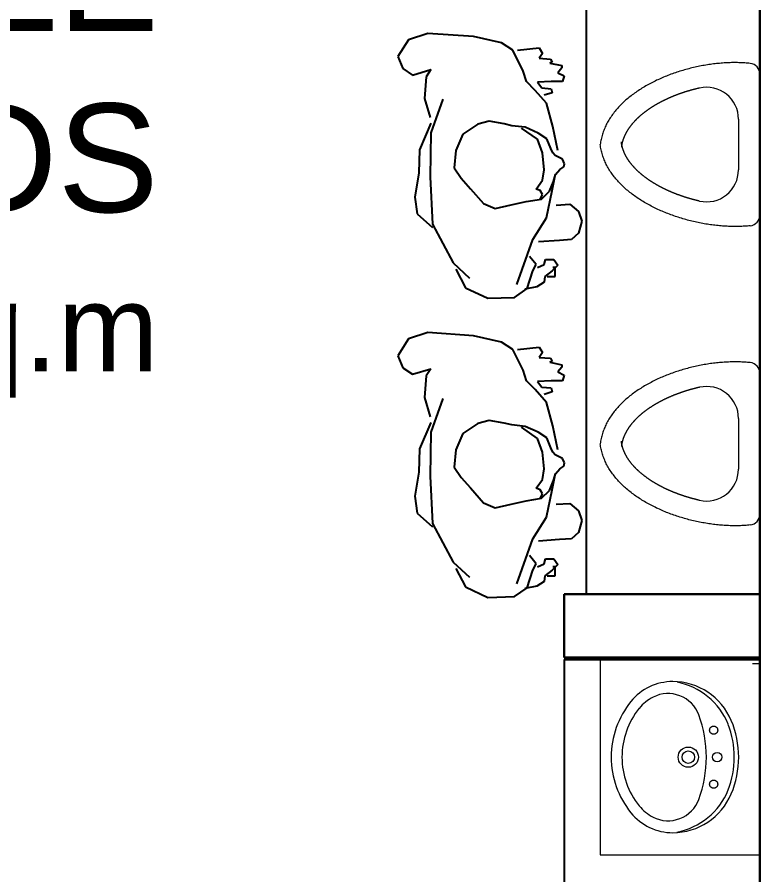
# Model space of a CAD drawing. Header units: metres. Extents: x 319894 to 3389272, y 120 to 6136017.
# Drawn here: x 321368.316 to 321370.026, y 3068031.635 to 3068033.611 of the extents above; entities that cross this region are included whole.
import ezdxf

# ---------------------------------------------------------------- set-up
doc = ezdxf.new("R2010")
doc.units = ezdxf.units.M
doc.header["$MEASUREMENT"] = 0
doc.linetypes.add('RAYITAS', pattern=[0.375, 0.25, -0.125])
for name, color, linetype, lineweight in [('a_MUEBLE ART', 4, 'Continuous', 5), ('hatch', 252, 'Continuous', 15), ('wall', 4, 'Continuous', 30)]:
    doc.layers.add(name, color=color, linetype=linetype, lineweight=lineweight)
doc.layers.add('steps', color=23, linetype='Continuous')
doc.layers.add('TEXT', color=255, linetype='Continuous')
doc.styles.get("Standard").update_dxf_attribs({"font": 'arial.ttf'})

# ---------------------------------------------------------------- blocks, each defined once
blk = doc.blocks.new('URINAL')
at = {"ltscale": 0.5}
for p, q in [((389367.6, 399296.7), (389370.5, 399297.7)), ((389370.5, 399297.7), (389373.4, 399298.6)), ((389373.4, 399298.6), (389376.4, 399299.5)), ((389376.4, 399299.5), (389379.4, 399300.3)), ((389379.4, 399300.3), (389382.3, 399301.1)), ((389382.3, 399301.1), (389385.3, 399301.8)), ((389385.3, 399301.8), (389388.4, 399302.4)), ((389388.4, 399302.4), (389391.4, 399302.9)), ((389391.4, 399302.9), (389394.5, 399303.4)), ((389394.5, 399303.4), (389397.6, 399303.9)), ((389400.7, 399303.4), (389397.6, 399303.9)), ((389403.7, 399302.9), (389400.7, 399303.4)), ((389406.8, 399302.4), (389403.7, 399302.9)), ((389409.8, 399301.8), (389406.8, 399302.4)), ((389412.8, 399301.1), (389409.8, 399301.8)), ((389415.8, 399300.3), (389412.8, 399301.1)), ((389418.8, 399299.5), (389415.8, 399300.3)), ((389421.7, 399298.6), (389418.8, 399299.5)), ((389424.6, 399297.7), (389421.7, 399298.6)), ((389427.5, 399296.7), (389424.6, 399297.7)), ((389329.5, 399276.7), (389332, 399278.4)), ((389332, 399278.4), (389334.6, 399280.2)), ((389334.6, 399280.2), (389337.3, 399281.9)), ((389337.3, 399281.9), (389339.9, 399283.5)), ((389339.9, 399283.5), (389342.6, 399285.1)), ((389342.6, 399285.1), (389345.3, 399286.6)), ((389345.3, 399286.6), (389348, 399288)), ((389348, 399288), (389350.7, 399289.5)), ((389350.7, 399289.5), (389353.5, 399290.8)), ((389353.5, 399290.8), (389356.3, 399292.1)), ((389356.3, 399292.1), (389359.1, 399293.3)), ((389359.1, 399293.3), (389361.9, 399294.5)), ((389361.9, 399294.5), (389364.8, 399295.6)), ((389364.8, 399295.6), (389367.6, 399296.7)), ((389430.4, 399295.6), (389427.5, 399296.7)), ((389433.3, 399294.5), (389430.4, 399295.6)), ((389436.1, 399293.3), (389433.3, 399294.5)), ((389438.9, 399292.1), (389436.1, 399293.3)), ((389441.7, 399290.8), (389438.9, 399292.1)), ((389444.4, 399289.5), (389441.7, 399290.8)), ((389447.2, 399288), (389444.4, 399289.5)), ((389449.9, 399286.6), (389447.2, 399288)), ((389452.6, 399285.1), (389449.9, 399286.6)), ((389455.2, 399283.5), (389452.6, 399285.1)), ((389457.9, 399281.9), (389455.2, 399283.5)), ((389460.5, 399280.2), (389457.9, 399281.9)), ((389463.1, 399278.4), (389460.5, 399280.2)), ((389465.7, 399276.7), (389463.1, 399278.4)), ((389305, 399256.2), (389307.4, 399258.4)), ((389307.4, 399258.4), (389309.7, 399260.6)), ((389309.7, 399260.6), (389312.1, 399262.8)), ((389312.1, 399262.8), (389314.5, 399264.9)), ((389314.5, 399264.9), (389316.9, 399267)), ((389316.9, 399267), (389319.4, 399269)), ((389319.4, 399269), (389321.9, 399271)), ((389321.9, 399271), (389324.4, 399272.9)), ((389324.4, 399272.9), (389326.9, 399274.8)), ((389326.9, 399274.8), (389329.5, 399276.7)), ((389468.2, 399274.8), (389465.7, 399276.7)), ((389470.8, 399272.9), (389468.2, 399274.8)), ((389473.3, 399271), (389470.8, 399272.9)), ((389475.8, 399269), (389473.3, 399271)), ((389478.2, 399267), (389475.8, 399269)), ((389480.7, 399264.9), (389478.2, 399267)), ((389483.1, 399262.8), (389480.7, 399264.9)), ((389485.4, 399260.6), (389483.1, 399262.8)), ((389487.8, 399258.4), (389485.4, 399260.6)), ((389490.1, 399256.2), (389487.8, 399258.4)), ((389285.1, 399234), (389287.2, 399236.6)), ((389287.2, 399236.6), (389289.4, 399239.2)), ((389289.4, 399239.2), (389291.5, 399241.7)), ((389291.5, 399241.7), (389293.7, 399244.2)), ((389293.7, 399244.2), (389295.9, 399246.7)), ((389295.9, 399246.7), (389298.2, 399249.1)), ((389298.2, 399249.1), (389300.4, 399251.5)), ((389300.4, 399251.5), (389302.7, 399253.9)), ((389302.7, 399253.9), (389305, 399256.2)), ((389358.8, 399236.2), (389359.3, 399236.5)), ((389359.3, 399236.5), (389359.7, 399236.8)), ((389359.7, 399236.8), (389360.1, 399237.1)), ((389360.1, 399237.1), (389360.6, 399237.4)), ((389360.6, 399237.4), (389361, 399237.7)), ((389361, 399237.7), (389361.4, 399238)), ((389361.4, 399238), (389361.9, 399238.2)), ((389361.9, 399238.2), (389362.3, 399238.5)), ((389362.3, 399238.5), (389362.8, 399238.8)), ((389362.8, 399238.8), (389363.2, 399239.1)), ((389363.2, 399239.1), (389363.6, 399239.4)), ((389363.6, 399239.4), (389364.1, 399239.6)), ((389364.1, 399239.6), (389364.5, 399239.9)), ((389364.5, 399239.9), (389364.9, 399240.2)), ((389364.9, 399240.2), (389365.4, 399240.4)), ((389365.4, 399240.4), (389365.8, 399240.7)), ((389365.8, 399240.7), (389366.2, 399241)), ((389366.2, 399241), (389366.7, 399241.2)), ((389366.7, 399241.2), (389367.1, 399241.5)), ((389367.1, 399241.5), (389367.6, 399241.7)), ((389367.6, 399241.7), (389368, 399242)), ((389368, 399242), (389368.4, 399242.2)), ((389368.4, 399242.2), (389368.9, 399242.5)), ((389368.9, 399242.5), (389369.3, 399242.7)), ((389369.3, 399242.7), (389369.7, 399243)), ((389369.7, 399243), (389370.2, 399243.2)), ((389370.2, 399243.2), (389370.6, 399243.4)), ((389370.6, 399243.4), (389371.1, 399243.7)), ((389371.1, 399243.7), (389371.5, 399243.9)), ((389371.5, 399243.9), (389371.9, 399244.1)), ((389371.9, 399244.1), (389372.4, 399244.4)), ((389372.4, 399244.4), (389372.8, 399244.6)), ((389372.8, 399244.6), (389373.3, 399244.8)), ((389373.3, 399244.8), (389373.7, 399245)), ((389373.7, 399245), (389374.1, 399245.3)), ((389374.1, 399245.3), (389374.6, 399245.5)), ((389374.6, 399245.5), (389375, 399245.7)), ((389375, 399245.7), (389375.4, 399245.9)), ((389375.4, 399245.9), (389375.9, 399246.1)), ((389375.9, 399246.1), (389376.3, 399246.3)), ((389376.3, 399246.3), (389376.8, 399246.5)), ((389376.8, 399246.5), (389377.2, 399246.7)), ((389377.2, 399246.7), (389377.6, 399246.9)), ((389377.6, 399246.9), (389378.1, 399247.1)), ((389378.1, 399247.1), (389378.5, 399247.3)), ((389378.5, 399247.3), (389379, 399247.5)), ((389379, 399247.5), (389379.4, 399247.7)), ((389379.4, 399247.7), (389379.9, 399247.8)), ((389379.9, 399247.8), (389380.3, 399248)), ((389380.3, 399248), (389380.7, 399248.2)), ((389380.7, 399248.2), (389381.2, 399248.4)), ((389381.2, 399248.4), (389381.6, 399248.6)), ((389381.6, 399248.6), (389382.1, 399248.7)), ((389382.1, 399248.7), (389382.5, 399248.9)), ((389382.5, 399248.9), (389382.9, 399249.1)), ((389382.9, 399249.1), (389383.4, 399249.2)), ((389383.4, 399249.2), (389383.8, 399249.4)), ((389383.8, 399249.4), (389384.3, 399249.6)), ((389384.3, 399249.6), (389384.7, 399249.7)), ((389384.7, 399249.7), (389385.2, 399249.9)), ((389385.2, 399249.9), (389385.6, 399250)), ((389385.6, 399250), (389386.1, 399250.2)), ((389386.1, 399250.2), (389386.5, 399250.3)), ((389386.5, 399250.3), (389386.9, 399250.5)), ((389386.9, 399250.5), (389387.4, 399250.6)), ((389387.4, 399250.6), (389387.8, 399250.8)), ((389387.8, 399250.8), (389388.3, 399250.9)), ((389388.3, 399250.9), (389388.7, 399251)), ((389388.7, 399251), (389389.2, 399251.2)), ((389389.2, 399251.2), (389389.6, 399251.3)), ((389389.6, 399251.3), (389390.1, 399251.4)), ((389390.1, 399251.4), (389390.5, 399251.6)), ((389390.5, 399251.6), (389391, 399251.7)), ((389391, 399251.7), (389391.4, 399251.8)), ((389391.8, 399254.2), (389391.4, 399254.2)), ((389391.4, 399251.8), (389391.9, 399251.9)), ((389392.3, 399254.1), (389391.8, 399254.2)), ((389391.9, 399251.9), (389392.3, 399252.1)), ((389392.8, 399254.1), (389392.3, 399254.1)), ((389392.3, 399252.1), (389392.8, 399252.2)), ((389393.2, 399254), (389392.8, 399254.1)), ((389392.8, 399252.2), (389393.2, 399252.3)), ((389393.7, 399253.9), (389393.2, 399254)), ((389393.2, 399252.3), (389393.7, 399252.4)), ((389394.2, 399253.9), (389393.7, 399253.9)), ((389393.7, 399252.4), (389394.1, 399252.5)), ((389394.1, 399252.5), (389394.6, 399252.6)), ((389394.6, 399253.8), (389394.2, 399253.9)), ((389395.1, 399253.7), (389394.6, 399253.8)), ((389394.6, 399252.6), (389395, 399252.7)), ((389395, 399252.7), (389395.5, 399252.8)), ((389395.5, 399253.6), (389395.1, 399253.7)), ((389396, 399253.5), (389395.5, 399253.6)), ((389395.5, 399252.8), (389395.9, 399252.9)), ((389395.9, 399252.9), (389396.4, 399253)), ((389396.5, 399253.5), (389396, 399253.5)), ((389396.4, 399253), (389396.9, 399253.1)), ((389396.9, 399253.4), (389396.5, 399253.5)), ((389397.4, 399253.3), (389396.9, 399253.4)), ((389396.9, 399253.1), (389397.3, 399253.2)), ((389397.3, 399253.2), (389397.8, 399253.3)), ((389397.8, 399253.2), (389397.4, 399253.3)), ((389397.8, 399253.3), (389398.2, 399253.4)), ((389398.3, 399253.1), (389397.8, 399253.2)), ((389398.2, 399253.4), (389398.7, 399253.5)), ((389398.8, 399253), (389398.3, 399253.1)), ((389398.7, 399253.5), (389399.2, 399253.5)), ((389399.2, 399252.9), (389398.8, 399253)), ((389399.2, 399253.5), (389399.6, 399253.6)), ((389399.7, 399252.8), (389399.2, 399252.9)), ((389399.6, 399253.6), (389400.1, 399253.7)), ((389400.1, 399252.7), (389399.7, 399252.8)), ((389400.1, 399253.7), (389400.5, 399253.8)), ((389400.6, 399252.6), (389400.1, 399252.7)), ((389400.5, 399253.8), (389401, 399253.9)), ((389401, 399252.5), (389400.6, 399252.6)), ((389401, 399253.9), (389401.5, 399253.9)), ((389401.5, 399252.4), (389401, 399252.5)), ((389401.5, 399253.9), (389401.9, 399254)), ((389401.9, 399252.3), (389401.5, 399252.4)), ((389401.9, 399254), (389402.4, 399254.1)), ((389402.4, 399252.2), (389401.9, 399252.3)), ((389402.4, 399254.1), (389402.9, 399254.1)), ((389402.8, 399252.1), (389402.4, 399252.2)), ((389403.3, 399251.9), (389402.8, 399252.1)), ((389402.9, 399254.1), (389403.3, 399254.2)), ((389403.3, 399254.2), (389403.8, 399254.2)), ((389403.7, 399251.8), (389403.3, 399251.9)), ((389404.2, 399251.7), (389403.7, 399251.8)), ((389404.6, 399251.6), (389404.2, 399251.7)), ((389405.1, 399251.4), (389404.6, 399251.6)), ((389405.5, 399251.3), (389405.1, 399251.4)), ((389406, 399251.2), (389405.5, 399251.3)), ((389406.4, 399251), (389406, 399251.2)), ((389406.9, 399250.9), (389406.4, 399251)), ((389407.3, 399250.8), (389406.9, 399250.9)), ((389407.8, 399250.6), (389407.3, 399250.8)), ((389408.2, 399250.5), (389407.8, 399250.6)), ((389408.7, 399250.3), (389408.2, 399250.5)), ((389409.1, 399250.2), (389408.7, 399250.3)), ((389409.6, 399250), (389409.1, 399250.2)), ((389410, 399249.9), (389409.6, 399250)), ((389410.4, 399249.7), (389410, 399249.9)), ((389410.9, 399249.6), (389410.4, 399249.7)), ((389411.3, 399249.4), (389410.9, 399249.6)), ((389411.8, 399249.2), (389411.3, 399249.4)), ((389412.2, 399249.1), (389411.8, 399249.2)), ((389412.7, 399248.9), (389412.2, 399249.1)), ((389413.1, 399248.7), (389412.7, 399248.9)), ((389413.5, 399248.6), (389413.1, 399248.7)), ((389414, 399248.4), (389413.5, 399248.6)), ((389414.4, 399248.2), (389414, 399248.4)), ((389414.9, 399248), (389414.4, 399248.2)), ((389415.3, 399247.8), (389414.9, 399248)), ((389415.7, 399247.7), (389415.3, 399247.8)), ((389416.2, 399247.5), (389415.7, 399247.7)), ((389416.6, 399247.3), (389416.2, 399247.5)), ((389417.1, 399247.1), (389416.6, 399247.3)), ((389417.5, 399246.9), (389417.1, 399247.1)), ((389418, 399246.7), (389417.5, 399246.9)), ((389418.4, 399246.5), (389418, 399246.7)), ((389418.8, 399246.3), (389418.4, 399246.5)), ((389419.3, 399246.1), (389418.8, 399246.3)), ((389419.7, 399245.9), (389419.3, 399246.1)), ((389420.2, 399245.7), (389419.7, 399245.9)), ((389420.6, 399245.5), (389420.2, 399245.7)), ((389421, 399245.3), (389420.6, 399245.5)), ((389421.5, 399245), (389421, 399245.3)), ((389421.9, 399244.8), (389421.5, 399245)), ((389422.4, 399244.6), (389421.9, 399244.8)), ((389422.8, 399244.4), (389422.4, 399244.6)), ((389423.2, 399244.1), (389422.8, 399244.4)), ((389423.7, 399243.9), (389423.2, 399244.1)), ((389424.1, 399243.7), (389423.7, 399243.9)), ((389424.5, 399243.4), (389424.1, 399243.7)), ((389425, 399243.2), (389424.5, 399243.4)), ((389425.4, 399243), (389425, 399243.2)), ((389425.9, 399242.7), (389425.4, 399243)), ((389426.3, 399242.5), (389425.9, 399242.7)), ((389426.7, 399242.2), (389426.3, 399242.5)), ((389427.2, 399242), (389426.7, 399242.2)), ((389427.6, 399241.7), (389427.2, 399242)), ((389428, 399241.5), (389427.6, 399241.7)), ((389428.5, 399241.2), (389428, 399241.5)), ((389428.9, 399241), (389428.5, 399241.2)), ((389429.4, 399240.7), (389428.9, 399241)), ((389429.8, 399240.4), (389429.4, 399240.7)), ((389430.2, 399240.2), (389429.8, 399240.4)), ((389430.7, 399239.9), (389430.2, 399240.2)), ((389431.1, 399239.6), (389430.7, 399239.9)), ((389431.5, 399239.4), (389431.1, 399239.6)), ((389432, 399239.1), (389431.5, 399239.4)), ((389432.4, 399238.8), (389432, 399239.1)), ((389432.8, 399238.5), (389432.4, 399238.8)), ((389433.3, 399238.2), (389432.8, 399238.5)), ((389433.7, 399238), (389433.3, 399238.2)), ((389434.2, 399237.7), (389433.7, 399238)), ((389434.6, 399237.4), (389434.2, 399237.7)), ((389435, 399237.1), (389434.6, 399237.4)), ((389435.5, 399236.8), (389435, 399237.1)), ((389435.9, 399236.5), (389435.5, 399236.8)), ((389436.3, 399236.2), (389435.9, 399236.5)), ((389492.5, 399253.9), (389490.1, 399256.2)), ((389494.7, 399251.5), (389492.5, 399253.9)), ((389497, 399249.1), (389494.7, 399251.5)), ((389499.2, 399246.7), (389497, 399249.1)), ((389501.5, 399244.2), (389499.2, 399246.7)), ((389503.6, 399241.7), (389501.5, 399244.2)), ((389505.8, 399239.2), (389503.6, 399241.7)), ((389507.9, 399236.6), (389505.8, 399239.2)), ((389510.1, 399234), (389507.9, 399236.6)), ((389271, 399214.6), (389273, 399217.5)), ((389273, 399217.5), (389274.9, 399220.3)), ((389274.9, 399220.3), (389276.9, 399223.1)), ((389276.9, 399223.1), (389278.9, 399225.9)), ((389278.9, 399225.9), (389280.9, 399228.6)), ((389280.9, 399228.6), (389283, 399231.3)), ((389283, 399231.3), (389285.1, 399234)), ((389335.8, 399216.1), (389336.2, 399216.6)), ((389336.2, 399216.6), (389336.6, 399217)), ((389336.6, 399217), (389337, 399217.5)), ((389337, 399217.5), (389337.5, 399217.9)), ((389337.5, 399217.9), (389337.9, 399218.3)), ((389337.9, 399218.3), (389338.3, 399218.7)), ((389338.3, 399218.7), (389338.7, 399219.2)), ((389338.7, 399219.2), (389339.1, 399219.6)), ((389339.1, 399219.6), (389339.6, 399220)), ((389339.6, 399220), (389340, 399220.4)), ((389340, 399220.4), (389340.4, 399220.8)), ((389340.4, 399220.8), (389340.8, 399221.2)), ((389340.8, 399221.2), (389341.3, 399221.6)), ((389341.3, 399221.6), (389341.7, 399222)), ((389341.7, 399222), (389342.1, 399222.4)), ((389342.1, 399222.4), (389342.5, 399222.9)), ((389342.5, 399222.9), (389342.9, 399223.2)), ((389342.9, 399223.2), (389343.4, 399223.6)), ((389343.4, 399223.6), (389343.8, 399224)), ((389343.8, 399224), (389344.2, 399224.4)), ((389344.2, 399224.4), (389344.6, 399224.8)), ((389344.6, 399224.8), (389345.1, 399225.2)), ((389345.1, 399225.2), (389345.5, 399225.6)), ((389345.5, 399225.6), (389345.9, 399226)), ((389345.9, 399226), (389346.4, 399226.3)), ((389346.4, 399226.3), (389346.8, 399226.7)), ((389346.8, 399226.7), (389347.2, 399227.1)), ((389347.2, 399227.1), (389347.6, 399227.5)), ((389347.6, 399227.5), (389348.1, 399227.8)), ((389348.1, 399227.8), (389348.5, 399228.2)), ((389348.5, 399228.2), (389348.9, 399228.6)), ((389348.9, 399228.6), (389349.3, 399228.9)), ((389349.3, 399228.9), (389349.8, 399229.3)), ((389349.8, 399229.3), (389350.2, 399229.6)), ((389350.2, 399229.6), (389350.6, 399230)), ((389350.6, 399230), (389351.1, 399230.3)), ((389351.1, 399230.3), (389351.5, 399230.7)), ((389351.5, 399230.7), (389351.9, 399231)), ((389351.9, 399231), (389352.4, 399231.4)), ((389352.4, 399231.4), (389352.8, 399231.7)), ((389352.8, 399231.7), (389353.2, 399232)), ((389353.2, 399232), (389353.6, 399232.4)), ((389353.6, 399232.4), (389354.1, 399232.7)), ((389354.1, 399232.7), (389354.5, 399233)), ((389354.5, 399233), (389354.9, 399233.4)), ((389354.9, 399233.4), (389355.4, 399233.7)), ((389355.4, 399233.7), (389355.8, 399234)), ((389355.8, 399234), (389356.2, 399234.3)), ((389356.2, 399234.3), (389356.7, 399234.6)), ((389356.7, 399234.6), (389357.1, 399235)), ((389357.1, 399235), (389357.5, 399235.3)), ((389357.5, 399235.3), (389358, 399235.6)), ((389358, 399235.6), (389358.4, 399235.9)), ((389358.4, 399235.9), (389358.8, 399236.2)), ((389436.8, 399235.9), (389436.3, 399236.2)), ((389437.2, 399235.6), (389436.8, 399235.9)), ((389437.6, 399235.3), (389437.2, 399235.6)), ((389438.1, 399235), (389437.6, 399235.3)), ((389438.5, 399234.6), (389438.1, 399235)), ((389438.9, 399234.3), (389438.5, 399234.6)), ((389439.4, 399234), (389438.9, 399234.3)), ((389439.8, 399233.7), (389439.4, 399234)), ((389440.2, 399233.4), (389439.8, 399233.7)), ((389440.7, 399233), (389440.2, 399233.4)), ((389441.1, 399232.7), (389440.7, 399233)), ((389441.5, 399232.4), (389441.1, 399232.7)), ((389441.9, 399232), (389441.5, 399232.4)), ((389442.4, 399231.7), (389441.9, 399232)), ((389442.8, 399231.4), (389442.4, 399231.7)), ((389443.2, 399231), (389442.8, 399231.4)), ((389443.7, 399230.7), (389443.2, 399231)), ((389444.1, 399230.3), (389443.7, 399230.7)), ((389444.5, 399230), (389444.1, 399230.3)), ((389445, 399229.6), (389444.5, 399230)), ((389445.4, 399229.3), (389445, 399229.6)), ((389445.8, 399228.9), (389445.4, 399229.3)), ((389446.2, 399228.6), (389445.8, 399228.9)), ((389446.7, 399228.2), (389446.2, 399228.6)), ((389447.1, 399227.8), (389446.7, 399228.2)), ((389447.5, 399227.5), (389447.1, 399227.8)), ((389448, 399227.1), (389447.5, 399227.5)), ((389448.4, 399226.7), (389448, 399227.1)), ((389448.8, 399226.3), (389448.4, 399226.7)), ((389449.2, 399226), (389448.8, 399226.3)), ((389449.7, 399225.6), (389449.2, 399226)), ((389450.1, 399225.2), (389449.7, 399225.6)), ((389450.5, 399224.8), (389450.1, 399225.2)), ((389450.9, 399224.4), (389450.5, 399224.8)), ((389451.4, 399224), (389450.9, 399224.4)), ((389451.8, 399223.6), (389451.4, 399224)), ((389452.2, 399223.2), (389451.8, 399223.6)), ((389452.6, 399222.9), (389452.2, 399223.2)), ((389453.1, 399222.4), (389452.6, 399222.9)), ((389453.5, 399222), (389453.1, 399222.4)), ((389453.9, 399221.6), (389453.5, 399222)), ((389454.3, 399221.2), (389453.9, 399221.6)), ((389454.8, 399220.8), (389454.3, 399221.2)), ((389455.2, 399220.4), (389454.8, 399220.8)), ((389455.6, 399220), (389455.2, 399220.4)), ((389456, 399219.6), (389455.6, 399220)), ((389456.4, 399219.2), (389456, 399219.6)), ((389456.9, 399218.7), (389456.4, 399219.2)), ((389457.3, 399218.3), (389456.9, 399218.7)), ((389457.7, 399217.9), (389457.3, 399218.3)), ((389458.1, 399217.5), (389457.7, 399217.9)), ((389458.5, 399217), (389458.1, 399217.5)), ((389459, 399216.6), (389458.5, 399217)), ((389459.4, 399216.1), (389459, 399216.6)), ((389512.1, 399231.3), (389510.1, 399234)), ((389514.2, 399228.6), (389512.1, 399231.3)), ((389516.2, 399225.9), (389514.2, 399228.6)), ((389518.3, 399223.1), (389516.2, 399225.9)), ((389520.2, 399220.3), (389518.3, 399223.1)), ((389522.2, 399217.5), (389520.2, 399220.3)), ((389524.1, 399214.6), (389522.2, 399217.5)), ((389258.2, 399193.6), (389260, 399196.7)), ((389260, 399196.7), (389261.7, 399199.8)), ((389261.7, 399199.8), (389263.5, 399202.8)), ((389263.5, 399202.8), (389265.4, 399205.8)), ((389265.4, 399205.8), (389267.2, 399208.7)), ((389267.2, 399208.7), (389269.1, 399211.7)), ((389269.1, 399211.7), (389271, 399214.6)), ((389318.8, 399195.7), (389319.2, 399196.2)), ((389319.2, 399196.2), (389319.6, 399196.8)), ((389319.6, 399196.8), (389320, 399197.3)), ((389320, 399197.3), (389320.4, 399197.8)), ((389320.4, 399197.8), (389320.8, 399198.3)), ((389320.8, 399198.3), (389321.2, 399198.9)), ((389321.2, 399198.9), (389321.6, 399199.4)), ((389321.6, 399199.4), (389321.9, 399199.9)), ((389321.9, 399199.9), (389322.3, 399200.4)), ((389322.3, 399200.4), (389322.7, 399200.9)), ((389322.7, 399200.9), (389323.1, 399201.4)), ((389323.1, 399201.4), (389323.5, 399201.9)), ((389323.5, 399201.9), (389323.9, 399202.5)), ((389323.9, 399202.5), (389324.3, 399203)), ((389324.3, 399203), (389324.7, 399203.5)), ((389324.7, 399203.5), (389325.1, 399204)), ((389325.1, 399204), (389325.5, 399204.5)), ((389325.5, 399204.5), (389325.9, 399205)), ((389325.9, 399205), (389326.4, 399205.4)), ((389326.4, 399205.4), (389326.8, 399205.9)), ((389326.8, 399205.9), (389327.2, 399206.4)), ((389327.2, 399206.4), (389327.6, 399206.9)), ((389327.6, 399206.9), (389328, 399207.4)), ((389328, 399207.4), (389328.4, 399207.9)), ((389328.4, 399207.9), (389328.8, 399208.4)), ((389328.8, 399208.4), (389329.2, 399208.8)), ((389329.2, 399208.8), (389329.6, 399209.3)), ((389329.6, 399209.3), (389330, 399209.8)), ((389330, 399209.8), (389330.4, 399210.2)), ((389330.4, 399210.2), (389330.8, 399210.7)), ((389330.8, 399210.7), (389331.2, 399211.2)), ((389331.2, 399211.2), (389331.7, 399211.6)), ((389331.7, 399211.6), (389332.1, 399212.1)), ((389332.1, 399212.1), (389332.5, 399212.6)), ((389332.5, 399212.6), (389332.9, 399213)), ((389332.9, 399213), (389333.3, 399213.5)), ((389333.3, 399213.5), (389333.7, 399213.9)), ((389333.7, 399213.9), (389334.1, 399214.4)), ((389334.1, 399214.4), (389334.5, 399214.8)), ((389334.5, 399214.8), (389335, 399215.3)), ((389335, 399215.3), (389335.4, 399215.7)), ((389335.4, 399215.7), (389335.8, 399216.1)), ((389459.8, 399215.7), (389459.4, 399216.1)), ((389460.2, 399215.3), (389459.8, 399215.7)), ((389460.6, 399214.8), (389460.2, 399215.3)), ((389461, 399214.4), (389460.6, 399214.8)), ((389461.4, 399213.9), (389461, 399214.4)), ((389461.9, 399213.5), (389461.4, 399213.9)), ((389462.3, 399213), (389461.9, 399213.5)), ((389462.7, 399212.6), (389462.3, 399213)), ((389463.1, 399212.1), (389462.7, 399212.6)), ((389463.5, 399211.6), (389463.1, 399212.1)), ((389463.9, 399211.2), (389463.5, 399211.6)), ((389464.3, 399210.7), (389463.9, 399211.2)), ((389464.7, 399210.2), (389464.3, 399210.7)), ((389465.2, 399209.8), (389464.7, 399210.2)), ((389465.6, 399209.3), (389465.2, 399209.8)), ((389466, 399208.8), (389465.6, 399209.3)), ((389466.4, 399208.4), (389466, 399208.8)), ((389466.8, 399207.9), (389466.4, 399208.4)), ((389467.2, 399207.4), (389466.8, 399207.9)), ((389467.6, 399206.9), (389467.2, 399207.4)), ((389468, 399206.4), (389467.6, 399206.9)), ((389468.4, 399205.9), (389468, 399206.4)), ((389468.8, 399205.4), (389468.4, 399205.9)), ((389469.2, 399205), (389468.8, 399205.4)), ((389469.6, 399204.5), (389469.2, 399205)), ((389470, 399204), (389469.6, 399204.5)), ((389470.4, 399203.5), (389470, 399204)), ((389470.8, 399203), (389470.4, 399203.5)), ((389471.2, 399202.5), (389470.8, 399203)), ((389471.6, 399201.9), (389471.2, 399202.5)), ((389472, 399201.4), (389471.6, 399201.9)), ((389472.4, 399200.9), (389472, 399201.4)), ((389472.8, 399200.4), (389472.4, 399200.9)), ((389473.2, 399199.9), (389472.8, 399200.4)), ((389473.6, 399199.4), (389473.2, 399199.9)), ((389474, 399198.9), (389473.6, 399199.4)), ((389474.4, 399198.3), (389474, 399198.9)), ((389474.8, 399197.8), (389474.4, 399198.3)), ((389475.2, 399197.3), (389474.8, 399197.8)), ((389475.6, 399196.8), (389475.2, 399197.3)), ((389476, 399196.2), (389475.6, 399196.8)), ((389476.4, 399195.7), (389476, 399196.2)), ((389526, 399211.7), (389524.1, 399214.6)), ((389527.9, 399208.7), (389526, 399211.7)), ((389529.8, 399205.8), (389527.9, 399208.7)), ((389531.6, 399202.8), (389529.8, 399205.8)), ((389533.4, 399199.8), (389531.6, 399202.8)), ((389535.2, 399196.7), (389533.4, 399199.8)), ((389537, 399193.6), (389535.2, 399196.7)), ((389248.3, 399174.6), (389249.9, 399177.8)), ((389249.9, 399177.8), (389251.5, 399181.1)), ((389251.5, 399181.1), (389253.1, 399184.2)), ((389253.1, 399184.2), (389254.8, 399187.4)), ((389254.8, 399187.4), (389256.5, 399190.5)), ((389256.5, 399190.5), (389258.2, 399193.6)), ((389305.7, 399175.8), (389306, 399176.4)), ((389306, 399176.4), (389306.4, 399177)), ((389306.4, 399177), (389306.7, 399177.6)), ((389306.7, 399177.6), (389307.1, 399178.2)), ((389307.1, 399178.2), (389307.5, 399178.8)), ((389307.5, 399178.8), (389307.8, 399179.4)), ((389307.8, 399179.4), (389308.2, 399180)), ((389308.2, 399180), (389308.6, 399180.6)), ((389308.6, 399180.6), (389308.9, 399181.1)), ((389308.9, 399181.1), (389309.3, 399181.7)), ((389309.3, 399181.7), (389309.7, 399182.3)), ((389309.7, 399182.3), (389310, 399182.9)), ((389310, 399182.9), (389310.4, 399183.5)), ((389310.4, 399183.5), (389310.8, 399184.1)), ((389310.8, 399184.1), (389311.2, 399184.6)), ((389311.2, 399184.6), (389311.5, 399185.2)), ((389311.5, 399185.2), (389311.9, 399185.8)), ((389311.9, 399185.8), (389312.3, 399186.3)), ((389312.3, 399186.3), (389312.7, 399186.9)), ((389312.7, 399186.9), (389313, 399187.5)), ((389313, 399187.5), (389313.4, 399188)), ((389313.4, 399188), (389313.8, 399188.6)), ((389313.8, 399188.6), (389314.2, 399189.2)), ((389314.2, 399189.2), (389314.6, 399189.7)), ((389314.6, 399189.7), (389314.9, 399190.3)), ((389314.9, 399190.3), (389315.3, 399190.8)), ((389315.3, 399190.8), (389315.7, 399191.4)), ((389315.7, 399191.4), (389316.1, 399191.9)), ((389316.1, 399191.9), (389316.5, 399192.5)), ((389316.5, 399192.5), (389316.9, 399193)), ((389316.9, 399193), (389317.2, 399193.6)), ((389317.2, 399193.6), (389317.6, 399194.1)), ((389317.6, 399194.1), (389318, 399194.6)), ((389318, 399194.6), (389318.4, 399195.2)), ((389318.4, 399195.2), (389318.8, 399195.7)), ((389476.7, 399195.2), (389476.4, 399195.7)), ((389477.1, 399194.6), (389476.7, 399195.2)), ((389477.5, 399194.1), (389477.1, 399194.6)), ((389477.9, 399193.6), (389477.5, 399194.1)), ((389478.3, 399193), (389477.9, 399193.6)), ((389478.7, 399192.5), (389478.3, 399193)), ((389479.1, 399191.9), (389478.7, 399192.5)), ((389479.5, 399191.4), (389479.1, 399191.9)), ((389479.8, 399190.8), (389479.5, 399191.4)), ((389480.2, 399190.3), (389479.8, 399190.8)), ((389480.6, 399189.7), (389480.2, 399190.3)), ((389481, 399189.2), (389480.6, 399189.7)), ((389481.4, 399188.6), (389481, 399189.2)), ((389481.7, 399188), (389481.4, 399188.6)), ((389482.1, 399187.5), (389481.7, 399188)), ((389482.5, 399186.9), (389482.1, 399187.5)), ((389482.9, 399186.3), (389482.5, 399186.9)), ((389483.2, 399185.8), (389482.9, 399186.3)), ((389483.6, 399185.2), (389483.2, 399185.8)), ((389484, 399184.6), (389483.6, 399185.2)), ((389484.4, 399184.1), (389484, 399184.6)), ((389484.7, 399183.5), (389484.4, 399184.1)), ((389485.1, 399182.9), (389484.7, 399183.5)), ((389485.5, 399182.3), (389485.1, 399182.9)), ((389485.9, 399181.7), (389485.5, 399182.3)), ((389486.2, 399181.1), (389485.9, 399181.7)), ((389486.6, 399180.6), (389486.2, 399181.1)), ((389487, 399180), (389486.6, 399180.6)), ((389487.3, 399179.4), (389487, 399180)), ((389487.7, 399178.8), (389487.3, 399179.4)), ((389488.1, 399178.2), (389487.7, 399178.8)), ((389488.4, 399177.6), (389488.1, 399178.2)), ((389488.8, 399177), (389488.4, 399177.6)), ((389489.1, 399176.4), (389488.8, 399177)), ((389489.5, 399175.8), (389489.1, 399176.4)), ((389538.7, 399190.5), (389537, 399193.6)), ((389540.4, 399187.4), (389538.7, 399190.5)), ((389542, 399184.2), (389540.4, 399187.4)), ((389543.7, 399181.1), (389542, 399184.2)), ((389545.3, 399177.8), (389543.7, 399181.1)), ((389546.9, 399174.6), (389545.3, 399177.8)), ((389239.3, 399154.8), (389240.7, 399158.1)), ((389240.7, 399158.1), (389242.2, 399161.5)), ((389242.2, 399161.5), (389243.7, 399164.8)), ((389243.7, 399164.8), (389245.2, 399168.1)), ((389245.2, 399168.1), (389246.7, 399171.4)), ((389246.7, 399171.4), (389248.3, 399174.6)), ((389294.7, 399155.7), (389295, 399156.3)), ((389295, 399156.3), (389295.3, 399157)), ((389295.3, 399157), (389295.7, 399157.6)), ((389295.7, 399157.6), (389296, 399158.3)), ((389296, 399158.3), (389296.3, 399158.9)), ((389296.3, 399158.9), (389296.7, 399159.6)), ((389296.7, 399159.6), (389297, 399160.2)), ((389297, 399160.2), (389297.3, 399160.9)), ((389297.3, 399160.9), (389297.7, 399161.5)), ((389297.7, 399161.5), (389298, 399162.1)), ((389298, 399162.1), (389298.3, 399162.8)), ((389298.3, 399162.8), (389298.7, 399163.4)), ((389298.7, 399163.4), (389299, 399164.1)), ((389299, 399164.1), (389299.4, 399164.7)), ((389299.4, 399164.7), (389299.7, 399165.3)), ((389299.7, 399165.3), (389300, 399165.9)), ((389300, 399165.9), (389300.4, 399166.6)), ((389300.4, 399166.6), (389300.7, 399167.2)), ((389300.7, 399167.2), (389301.1, 399167.8)), ((389301.1, 399167.8), (389301.4, 399168.5)), ((389301.4, 399168.5), (389301.8, 399169.1)), ((389301.8, 399169.1), (389302.1, 399169.7)), ((389302.1, 399169.7), (389302.5, 399170.3)), ((389302.5, 399170.3), (389302.8, 399170.9)), ((389302.8, 399170.9), (389303.2, 399171.5)), ((389303.2, 399171.5), (389303.5, 399172.2)), ((389303.5, 399172.2), (389303.9, 399172.8)), ((389303.9, 399172.8), (389304.2, 399173.4)), ((389304.2, 399173.4), (389304.6, 399174)), ((389304.6, 399174), (389304.9, 399174.6)), ((389304.9, 399174.6), (389305.3, 399175.2)), ((389305.3, 399175.2), (389305.7, 399175.8)), ((389489.9, 399175.2), (389489.5, 399175.8)), ((389490.2, 399174.6), (389489.9, 399175.2)), ((389490.6, 399174), (389490.2, 399174.6)), ((389490.9, 399173.4), (389490.6, 399174)), ((389491.3, 399172.8), (389490.9, 399173.4)), ((389491.6, 399172.2), (389491.3, 399172.8)), ((389492, 399171.5), (389491.6, 399172.2)), ((389492.3, 399170.9), (389492, 399171.5)), ((389492.7, 399170.3), (389492.3, 399170.9)), ((389493, 399169.7), (389492.7, 399170.3)), ((389493.4, 399169.1), (389493, 399169.7)), ((389493.7, 399168.5), (389493.4, 399169.1)), ((389494.1, 399167.8), (389493.7, 399168.5)), ((389494.4, 399167.2), (389494.1, 399167.8)), ((389494.8, 399166.6), (389494.4, 399167.2)), ((389495.1, 399165.9), (389494.8, 399166.6)), ((389495.5, 399165.3), (389495.1, 399165.9)), ((389495.8, 399164.7), (389495.5, 399165.3)), ((389496.1, 399164.1), (389495.8, 399164.7)), ((389496.5, 399163.4), (389496.1, 399164.1)), ((389496.8, 399162.8), (389496.5, 399163.4)), ((389497.2, 399162.1), (389496.8, 399162.8)), ((389497.5, 399161.5), (389497.2, 399162.1)), ((389497.8, 399160.9), (389497.5, 399161.5)), ((389498.2, 399160.2), (389497.8, 399160.9)), ((389498.5, 399159.6), (389498.2, 399160.2)), ((389498.8, 399158.9), (389498.5, 399159.6)), ((389499.2, 399158.3), (389498.8, 399158.9)), ((389499.5, 399157.6), (389499.2, 399158.3)), ((389499.8, 399157), (389499.5, 399157.6)), ((389500.1, 399156.3), (389499.8, 399157)), ((389500.5, 399155.7), (389500.1, 399156.3)), ((389548.5, 399171.4), (389546.9, 399174.6)), ((389550, 399168.1), (389548.5, 399171.4)), ((389551.5, 399164.8), (389550, 399168.1)), ((389553, 399161.5), (389551.5, 399164.8)), ((389554.4, 399158.1), (389553, 399161.5)), ((389555.9, 399154.8), (389554.4, 399158.1)), ((389231.3, 399134.2), (389232.6, 399137.7)), ((389232.6, 399137.7), (389233.9, 399141.1)), ((389233.9, 399141.1), (389235.2, 399144.6)), ((389235.2, 399144.6), (389236.5, 399148)), ((389236.5, 399148), (389237.9, 399151.4)), ((389237.9, 399151.4), (389239.3, 399154.8)), ((389285.4, 399135.4), (389285.7, 399136.1)), ((389285.7, 399136.1), (389286, 399136.8)), ((389286, 399136.8), (389286.3, 399137.5)), ((389286.3, 399137.5), (389286.6, 399138.2)), ((389286.6, 399138.2), (389286.9, 399138.9)), ((389286.9, 399138.9), (389287.2, 399139.6)), ((389287.2, 399139.6), (389287.5, 399140.3)), ((389287.5, 399140.3), (389287.8, 399141)), ((389287.8, 399141), (389288.1, 399141.6)), ((389288.1, 399141.6), (389288.4, 399142.3)), ((389288.4, 399142.3), (389288.7, 399143)), ((389288.7, 399143), (389289, 399143.7)), ((389289, 399143.7), (389289.3, 399144.4)), ((389289.3, 399144.4), (389289.6, 399145)), ((389289.6, 399145), (389289.9, 399145.7)), ((389289.9, 399145.7), (389290.2, 399146.4)), ((389290.2, 399146.4), (389290.5, 399147.1)), ((389290.5, 399147.1), (389290.9, 399147.7)), ((389290.9, 399147.7), (389291.2, 399148.4)), ((389291.2, 399148.4), (389291.5, 399149.1)), ((389291.5, 399149.1), (389291.8, 399149.7)), ((389291.8, 399149.7), (389292.1, 399150.4)), ((389292.1, 399150.4), (389292.4, 399151.1)), ((389292.4, 399151.1), (389292.7, 399151.7)), ((389292.7, 399151.7), (389293.1, 399152.4)), ((389293.1, 399152.4), (389293.4, 399153)), ((389293.4, 399153), (389293.7, 399153.7)), ((389293.7, 399153.7), (389294, 399154.4)), ((389294, 399154.4), (389294.4, 399155)), ((389294.4, 399155), (389294.7, 399155.7)), ((389500.8, 399155), (389500.5, 399155.7)), ((389501.1, 399154.4), (389500.8, 399155)), ((389501.4, 399153.7), (389501.1, 399154.4)), ((389501.8, 399153), (389501.4, 399153.7)), ((389502.1, 399152.4), (389501.8, 399153)), ((389502.4, 399151.7), (389502.1, 399152.4)), ((389502.7, 399151.1), (389502.4, 399151.7)), ((389503, 399150.4), (389502.7, 399151.1)), ((389503.4, 399149.7), (389503, 399150.4)), ((389503.7, 399149.1), (389503.4, 399149.7)), ((389504, 399148.4), (389503.7, 399149.1)), ((389504.3, 399147.7), (389504, 399148.4)), ((389504.6, 399147.1), (389504.3, 399147.7)), ((389504.9, 399146.4), (389504.6, 399147.1)), ((389505.2, 399145.7), (389504.9, 399146.4)), ((389505.5, 399145), (389505.2, 399145.7)), ((389505.9, 399144.4), (389505.5, 399145)), ((389506.2, 399143.7), (389505.9, 399144.4)), ((389506.5, 399143), (389506.2, 399143.7)), ((389506.8, 399142.3), (389506.5, 399143)), ((389507.1, 399141.6), (389506.8, 399142.3)), ((389507.4, 399141), (389507.1, 399141.6)), ((389507.7, 399140.3), (389507.4, 399141)), ((389508, 399139.6), (389507.7, 399140.3)), ((389508.3, 399138.9), (389508, 399139.6)), ((389508.6, 399138.2), (389508.3, 399138.9)), ((389508.9, 399137.5), (389508.6, 399138.2)), ((389509.2, 399136.8), (389508.9, 399137.5)), ((389509.5, 399136.1), (389509.2, 399136.8)), ((389509.7, 399135.4), (389509.5, 399136.1)), ((389557.3, 399151.4), (389555.9, 399154.8)), ((389558.6, 399148), (389557.3, 399151.4)), ((389560, 399144.6), (389558.6, 399148)), ((389561.3, 399141.1), (389560, 399144.6)), ((389562.6, 399137.7), (389561.3, 399141.1)), ((389563.8, 399134.2), (389562.6, 399137.7)), ((389224.4, 399113.2), (389225.4, 399116.7)), ((389225.4, 399116.7), (389226.6, 399120.3)), ((389226.6, 399120.3), (389227.7, 399123.8)), ((389227.7, 399123.8), (389228.9, 399127.3)), ((389228.9, 399127.3), (389230.1, 399130.8)), ((389230.1, 399130.8), (389231.3, 399134.2)), ((389277.5, 399114.9), (389277.8, 399115.6)), ((389277.8, 399115.6), (389278, 399116.3)), ((389278, 399116.3), (389278.3, 399117.1)), ((389278.3, 399117.1), (389278.5, 399117.8)), ((389278.5, 399117.8), (389278.8, 399118.5)), ((389278.8, 399118.5), (389279.1, 399119.2)), ((389279.1, 399119.2), (389279.3, 399119.9)), ((389279.3, 399119.9), (389279.6, 399120.6)), ((389279.6, 399120.6), (389279.8, 399121.4)), ((389279.8, 399121.4), (389280.1, 399122.1)), ((389280.1, 399122.1), (389280.4, 399122.8)), ((389280.4, 399122.8), (389280.6, 399123.5)), ((389280.6, 399123.5), (389280.9, 399124.2)), ((389280.9, 399124.2), (389281.2, 399124.9)), ((389281.2, 399124.9), (389281.5, 399125.6)), ((389281.5, 399125.6), (389281.7, 399126.3)), ((389281.7, 399126.3), (389282, 399127)), ((389282, 399127), (389282.3, 399127.7)), ((389282.3, 399127.7), (389282.6, 399128.5)), ((389282.6, 399128.5), (389282.8, 399129.2)), ((389282.8, 399129.2), (389283.1, 399129.9)), ((389283.1, 399129.9), (389283.4, 399130.6)), ((389283.4, 399130.6), (389283.7, 399131.3)), ((389283.7, 399131.3), (389284, 399132)), ((389284, 399132), (389284.3, 399132.7)), ((389284.3, 399132.7), (389284.5, 399133.4)), ((389284.5, 399133.4), (389284.8, 399134.1)), ((389284.8, 399134.1), (389285.1, 399134.7)), ((389285.1, 399134.7), (389285.4, 399135.4)), ((389510, 399134.7), (389509.7, 399135.4)), ((389510.3, 399134.1), (389510, 399134.7)), ((389510.6, 399133.4), (389510.3, 399134.1)), ((389510.9, 399132.7), (389510.6, 399133.4)), ((389511.2, 399132), (389510.9, 399132.7)), ((389511.5, 399131.3), (389511.2, 399132)), ((389511.8, 399130.6), (389511.5, 399131.3)), ((389512, 399129.9), (389511.8, 399130.6)), ((389512.3, 399129.2), (389512, 399129.9)), ((389512.6, 399128.5), (389512.3, 399129.2)), ((389512.9, 399127.7), (389512.6, 399128.5)), ((389513.1, 399127), (389512.9, 399127.7)), ((389513.4, 399126.3), (389513.1, 399127)), ((389513.7, 399125.6), (389513.4, 399126.3)), ((389514, 399124.9), (389513.7, 399125.6)), ((389514.2, 399124.2), (389514, 399124.9)), ((389514.5, 399123.5), (389514.2, 399124.2)), ((389514.8, 399122.8), (389514.5, 399123.5)), ((389515.1, 399122.1), (389514.8, 399122.8)), ((389515.3, 399121.4), (389515.1, 399122.1)), ((389515.6, 399120.6), (389515.3, 399121.4)), ((389515.8, 399119.9), (389515.6, 399120.6)), ((389516.1, 399119.2), (389515.8, 399119.9)), ((389516.4, 399118.5), (389516.1, 399119.2)), ((389516.6, 399117.8), (389516.4, 399118.5)), ((389516.9, 399117.1), (389516.6, 399117.8)), ((389517.1, 399116.3), (389516.9, 399117.1)), ((389517.4, 399115.6), (389517.1, 399116.3)), ((389517.7, 399114.9), (389517.4, 399115.6)), ((389565.1, 399130.8), (389563.8, 399134.2)), ((389566.3, 399127.3), (389565.1, 399130.8)), ((389567.4, 399123.8), (389566.3, 399127.3)), ((389568.6, 399120.3), (389567.4, 399123.8)), ((389569.7, 399116.7), (389568.6, 399120.3)), ((389570.8, 399113.2), (389569.7, 399116.7)), ((389218.4, 399091.8), (389219.3, 399095.4)), ((389219.3, 399095.4), (389220.3, 399099)), ((389220.3, 399099), (389221.3, 399102.5)), ((389221.3, 399102.5), (389222.3, 399106.1)), ((389222.3, 399106.1), (389223.3, 399109.7)), ((389223.3, 399109.7), (389224.4, 399113.2)), ((389271.1, 399095.1), (389271.4, 399095.8)), ((389271.4, 399095.8), (389271.6, 399096.6)), ((389271.6, 399096.6), (389271.8, 399097.3)), ((389271.8, 399097.3), (389272, 399098.1)), ((389272, 399098.1), (389272.2, 399098.8)), ((389272.2, 399098.8), (389272.5, 399099.5)), ((389272.5, 399099.5), (389272.7, 399100.3)), ((389272.7, 399100.3), (389272.9, 399101)), ((389272.9, 399101), (389273.2, 399101.8)), ((389273.2, 399101.8), (389273.4, 399102.5)), ((389273.4, 399102.5), (389273.6, 399103.2)), ((389273.6, 399103.2), (389273.8, 399104)), ((389273.8, 399104), (389274.1, 399104.7)), ((389274.1, 399104.7), (389274.3, 399105.4)), ((389274.3, 399105.4), (389274.6, 399106.2)), ((389274.6, 399106.2), (389274.8, 399106.9)), ((389274.8, 399106.9), (389275, 399107.6)), ((389275, 399107.6), (389275.3, 399108.4)), ((389275.3, 399108.4), (389275.5, 399109.1)), ((389275.5, 399109.1), (389275.8, 399109.8)), ((389275.8, 399109.8), (389276, 399110.5)), ((389276, 399110.5), (389276.3, 399111.3)), ((389276.3, 399111.3), (389276.5, 399112)), ((389276.5, 399112), (389276.7, 399112.7)), ((389276.7, 399112.7), (389277, 399113.4)), ((389277, 399113.4), (389277.3, 399114.2)), ((389277.3, 399114.2), (389277.5, 399114.9)), ((389517.9, 399114.2), (389517.7, 399114.9)), ((389518.2, 399113.4), (389517.9, 399114.2)), ((389518.4, 399112.7), (389518.2, 399113.4)), ((389518.7, 399112), (389518.4, 399112.7)), ((389518.9, 399111.3), (389518.7, 399112)), ((389519.2, 399110.5), (389518.9, 399111.3)), ((389519.4, 399109.8), (389519.2, 399110.5)), ((389519.6, 399109.1), (389519.4, 399109.8)), ((389519.9, 399108.4), (389519.6, 399109.1)), ((389520.1, 399107.6), (389519.9, 399108.4)), ((389520.4, 399106.9), (389520.1, 399107.6)), ((389520.6, 399106.2), (389520.4, 399106.9)), ((389520.8, 399105.4), (389520.6, 399106.2)), ((389521.1, 399104.7), (389520.8, 399105.4)), ((389521.3, 399104), (389521.1, 399104.7)), ((389521.5, 399103.2), (389521.3, 399104)), ((389521.8, 399102.5), (389521.5, 399103.2)), ((389522, 399101.8), (389521.8, 399102.5)), ((389522.2, 399101), (389522, 399101.8)), ((389522.5, 399100.3), (389522.2, 399101)), ((389522.7, 399099.5), (389522.5, 399100.3)), ((389522.9, 399098.8), (389522.7, 399099.5)), ((389523.1, 399098.1), (389522.9, 399098.8)), ((389523.4, 399097.3), (389523.1, 399098.1)), ((389523.6, 399096.6), (389523.4, 399097.3)), ((389523.8, 399095.8), (389523.6, 399096.6)), ((389524, 399095.1), (389523.8, 399095.8)), ((389571.9, 399109.7), (389570.8, 399113.2)), ((389572.9, 399106.1), (389571.9, 399109.7)), ((389573.9, 399102.5), (389572.9, 399106.1)), ((389574.9, 399099), (389573.9, 399102.5)), ((389575.8, 399095.4), (389574.9, 399099)), ((389576.7, 399091.8), (389575.8, 399095.4)), ((389214.3, 399073.8), (389215.1, 399077.4)), ((389215.1, 399077.4), (389215.9, 399081)), ((389215.9, 399081), (389216.7, 399084.6)), ((389216.7, 399084.6), (389217.5, 399088.2)), ((389217.5, 399088.2), (389218.4, 399091.8)), ((389265.8, 399074.9), (389266, 399075.7)), ((389266, 399075.7), (389266.2, 399076.4)), ((389266.2, 399076.4), (389266.3, 399077.2)), ((389266.3, 399077.2), (389266.5, 399077.9)), ((389266.5, 399077.9), (389266.7, 399078.7)), ((389266.7, 399078.7), (389266.9, 399079.4)), ((389266.9, 399079.4), (389267.1, 399080.2)), ((389267.1, 399080.2), (389267.3, 399080.9)), ((389267.3, 399080.9), (389267.5, 399081.7)), ((389267.5, 399081.7), (389267.7, 399082.4)), ((389267.7, 399082.4), (389267.9, 399083.2)), ((389267.9, 399083.2), (389268, 399083.9)), ((389268, 399083.9), (389268.2, 399084.7)), ((389268.2, 399084.7), (389268.4, 399085.4)), ((389268.4, 399085.4), (389268.6, 399086.2)), ((389268.6, 399086.2), (389268.8, 399086.9)), ((389268.8, 399086.9), (389269, 399087.7)), ((389269, 399087.7), (389269.2, 399088.4)), ((389269.2, 399088.4), (389269.5, 399089.2)), ((389269.5, 399089.2), (389269.7, 399089.9)), ((389269.7, 399089.9), (389269.9, 399090.6)), ((389269.9, 399090.6), (389270.1, 399091.4)), ((389270.1, 399091.4), (389270.3, 399092.1)), ((389270.3, 399092.1), (389270.5, 399092.9)), ((389270.5, 399092.9), (389270.7, 399093.6)), ((389270.7, 399093.6), (389270.9, 399094.4)), ((389270.9, 399094.4), (389271.1, 399095.1)), ((389524.2, 399094.4), (389524, 399095.1)), ((389524.4, 399093.6), (389524.2, 399094.4)), ((389524.7, 399092.9), (389524.4, 399093.6)), ((389524.9, 399092.1), (389524.7, 399092.9)), ((389525.1, 399091.4), (389524.9, 399092.1)), ((389525.3, 399090.6), (389525.1, 399091.4)), ((389525.5, 399089.9), (389525.3, 399090.6)), ((389525.7, 399089.2), (389525.5, 399089.9)), ((389525.9, 399088.4), (389525.7, 399089.2)), ((389526.1, 399087.7), (389525.9, 399088.4)), ((389526.3, 399086.9), (389526.1, 399087.7)), ((389526.5, 399086.2), (389526.3, 399086.9)), ((389526.7, 399085.4), (389526.5, 399086.2)), ((389526.9, 399084.7), (389526.7, 399085.4)), ((389527.1, 399083.9), (389526.9, 399084.7)), ((389527.3, 399083.2), (389527.1, 399083.9)), ((389527.5, 399082.4), (389527.3, 399083.2)), ((389527.7, 399081.7), (389527.5, 399082.4)), ((389527.9, 399080.9), (389527.7, 399081.7)), ((389528.1, 399080.2), (389527.9, 399080.9)), ((389528.3, 399079.4), (389528.1, 399080.2)), ((389528.5, 399078.7), (389528.3, 399079.4)), ((389528.6, 399077.9), (389528.5, 399078.7)), ((389528.8, 399077.2), (389528.6, 399077.9)), ((389529, 399076.4), (389528.8, 399077.2)), ((389529.2, 399075.7), (389529, 399076.4)), ((389529.4, 399074.9), (389529.2, 399075.7)), ((389577.6, 399088.2), (389576.7, 399091.8)), ((389578.5, 399084.6), (389577.6, 399088.2)), ((389579.3, 399081), (389578.5, 399084.6)), ((389580.1, 399077.4), (389579.3, 399081)), ((389580.9, 399073.8), (389580.1, 399077.4)), ((389210.3, 399052.1), (389210.9, 399055.8)), ((389210.9, 399055.8), (389211.5, 399059.4)), ((389211.5, 399059.4), (389212.2, 399063)), ((389212.2, 399063), (389212.9, 399066.6)), ((389212.9, 399066.6), (389213.6, 399070.2)), ((389213.6, 399070.2), (389214.3, 399073.8)), ((389264.7, 399070.4), (389264.9, 399071.2)), ((389264.9, 399071.2), (389265.1, 399071.9)), ((389265.1, 399071.9), (389265.3, 399072.7)), ((389265.3, 399072.7), (389265.4, 399073.4)), ((389265.4, 399073.4), (389265.6, 399074.2)), ((389265.6, 399074.2), (389265.8, 399074.9)), ((389529.5, 399074.2), (389529.4, 399074.9)), ((389529.7, 399073.4), (389529.5, 399074.2)), ((389529.9, 399072.7), (389529.7, 399073.4)), ((389530.1, 399071.9), (389529.9, 399072.7)), ((389530.2, 399071.2), (389530.1, 399071.9)), ((389530.4, 399070.4), (389530.2, 399071.2)), ((389581.6, 399070.2), (389580.9, 399073.8)), ((389582.3, 399066.6), (389581.6, 399070.2)), ((389583, 399063), (389582.3, 399066.6)), ((389583.6, 399059.4), (389583, 399063)), ((389584.3, 399055.8), (389583.6, 399059.4)), ((389584.8, 399052.1), (389584.3, 399055.8)), ((389207.8, 399034.1), (389208.3, 399037.7)), ((389208.3, 399037.7), (389208.7, 399041.3)), ((389208.7, 399041.3), (389209.2, 399044.9)), ((389209.2, 399044.9), (389209.8, 399048.5)), ((389209.8, 399048.5), (389210.3, 399052.1)), ((389585.4, 399048.5), (389584.8, 399052.1)), ((389585.9, 399044.9), (389585.4, 399048.5)), ((389586.4, 399041.3), (389585.9, 399044.9)), ((389586.9, 399037.7), (389586.4, 399041.3)), ((389587.3, 399034.1), (389586.9, 399037.7)), ((389205.9, 399012.7), (389206.1, 399016.3)), ((389206.1, 399016.3), (389206.4, 399019.8)), ((389206.4, 399019.8), (389206.7, 399023.4)), ((389206.7, 399023.4), (389207.1, 399027)), ((389207.1, 399027), (389207.4, 399030.6)), ((389207.4, 399030.6), (389207.8, 399034.1)), ((389587.7, 399030.6), (389587.3, 399034.1)), ((389588.1, 399027), (389587.7, 399030.6)), ((389588.4, 399023.4), (389588.1, 399027)), ((389588.8, 399019.8), (389588.4, 399023.4)), ((389589, 399016.3), (389588.8, 399019.8)), ((389589.3, 399012.7), (389589, 399016.3)), ((389205, 398991.7), (389205.1, 398995.1)), ((389205.1, 398995.1), (389205.2, 398998.6)), ((389205.2, 398998.6), (389205.3, 399002.1)), ((389205.3, 399002.1), (389205.5, 399005.7)), ((389205.5, 399005.7), (389205.7, 399009.2)), ((389205.7, 399009.2), (389205.9, 399012.7)), ((389589.5, 399009.2), (389589.3, 399012.7)), ((389589.7, 399005.7), (389589.5, 399009.2)), ((389589.8, 399002.1), (389589.7, 399005.7)), ((389590, 398998.6), (389589.8, 399002.1)), ((389590.1, 398995.1), (389590, 398998.6)), ((389590.1, 398991.7), (389590.1, 398995.1)), ((389205, 398988.2), (389205, 398991.7)), ((389205, 398984.8), (389205, 398988.2)), ((389205, 398981.3), (389205, 398984.8)), ((389205.1, 398977.9), (389205, 398981.3)), ((389205.2, 398974.5), (389205.1, 398977.9)), ((389205.3, 398971.1), (389205.2, 398974.5)), ((389457.3, 398978.9), (389337.9, 398978.9)), ((389589.8, 398971.1), (389589.9, 398974.5)), ((389589.9, 398974.5), (389590, 398977.9)), ((389590, 398977.9), (389590.1, 398981.3)), ((389590.2, 398988.2), (389590.1, 398991.7)), ((389590.1, 398984.8), (389590.2, 398988.2)), ((389590.1, 398981.3), (389590.1, 398984.8)), ((389205.5, 398967.8), (389205.3, 398971.1)), ((389205.7, 398964.4), (389205.5, 398967.8)), ((389205.9, 398961.1), (389205.7, 398964.4)), ((389206.2, 398957.8), (389205.9, 398961.1)), ((389206.5, 398954.5), (389206.2, 398957.8)), ((389206.8, 398951.2), (389206.5, 398954.5)), ((389588.3, 398951.2), (389588.7, 398954.5)), ((389588.7, 398954.5), (389589, 398957.8)), ((389589, 398957.8), (389589.2, 398961.1)), ((389589.2, 398961.1), (389589.5, 398964.4)), ((389589.5, 398964.4), (389589.7, 398967.8)), ((389589.7, 398967.8), (389589.8, 398971.1)), ((389563.5, 398928.9), (389231.7, 398928.9))]:
    blk.add_line(p, q, dxfattribs=at)
for centre, major_axis, start_param, end_param in [((389337.9, 399053.9), (53, 53), 2.133733, 3.926991), ((389457.3, 399053.9), (-53, 53), 2.356194, 4.149451), ((389231.7, 398953.9), (17.7, 17.7), 2.461584, 3.926991), ((389563.5, 398953.9), (-17.7, 17.7), 2.356194, 3.821606)]:
    blk.add_ellipse(centre, major_axis=major_axis, ratio=1, start_param=start_param, end_param=end_param, dxfattribs=at)
blk = doc.blocks.new('R87')
at = {"color": 0, "linetype": 'ByBlock'}
for p, q in [((-200.5, 798.4), (-258.1, 779.2)), ((-63.6, 788.8), (-200.5, 798.4)), ((-258.1, 779.2), (-289.4, 728.8)), ((20.4, 769.6), (-63.6, 788.8)), ((54.1, 748), (20.4, 769.6)), ((85.3, 685.6), (54.1, 748)), ((68.5, 748), (133.3, 755.2)), ((133.3, 755.2), (142.9, 738.4)), ((-289.4, 728.8), (-275, 692.8)), ((142.9, 738.4), (133.3, 724)), ((133.3, 724), (166.9, 721.6)), ((166.9, 721.6), (171.7, 712)), ((-275, 692.8), (-246.1, 673.6)), ((171.7, 712), (164.5, 709.6)), ((164.5, 709.6), (200.6, 702.4)), ((200.6, 695.2), (188.6, 680.8)), ((200.6, 702.4), (200.6, 695.2)), ((-246.1, 673.6), (-190.9, 690.4)), ((-205.3, 668.8), (-210.1, 604)), ((-190.9, 690.4), (-205.3, 668.8)), ((94.9, 654.4), (85.3, 685.6)), ((188.6, 680.8), (207.8, 671.2)), ((207.8, 671.2), (203, 654.4)), ((121.3, 628), (94.9, 654.4)), ((169.3, 654.4), (128.5, 652)), ((128.5, 652), (140.5, 635.2)), ((203, 654.4), (169.3, 654.4)), ((154.9, 589.6), (121.3, 628)), ((140.5, 635.2), (169.3, 632.8)), ((171.7, 620.8), (147.7, 613.6)), ((169.3, 632.8), (171.7, 620.8)), ((-210.1, 604), (-193.3, 546.4)), ((-154.9, 601.6), (-190.9, 500.8)), ((174.1, 520), (154.9, 589.6)), ((-190.9, 529.6), (-224.5, 450.5)), ((-50.1, 526.3), (-95.5, 496.9)), ((-16.5, 535.6), (-50.1, 526.3)), ((28.1, 528), (-16.5, 535.6)), ((51.7, 522.1), (28.1, 528)), ((91.2, 517.9), (51.7, 522.1)), ((128.5, 481.6), (80.5, 515.2)), ((129.9, 500.3), (91.2, 517.9)), ((188.6, 448.1), (174.1, 520)), ((-190.9, 500.8), (-193.3, 368.9)), ((-95.5, 496.9), (-116.6, 448.1)), ((156, 483.4), (129.9, 500.3)), ((142.9, 440.9), (128.5, 481.6)), ((167.8, 454), (156, 483.4)), ((-224.5, 450.5), (-226.9, 380.9)), ((-116.6, 448.1), (-121.6, 396)), ((147.7, 390.5), (142.9, 440.9)), ((173.6, 440.6), (167.8, 454)), ((181.2, 433), (173.6, 440.6)), ((203.1, 422.1), (181.2, 433)), ((209, 408.6), (203.1, 422.1)), ((-121.6, 396), (-100.6, 364.9)), ((142.9, 359.3), (147.7, 390.5)), ((182.1, 375.9), (194.7, 391)), ((194.7, 391), (206.4, 399.4)), ((206.4, 399.4), (209, 408.6)), ((-226.9, 380.9), (-238.9, 308.9)), ((-193.3, 368.9), (-186.1, 227.3)), ((-100.6, 364.9), (-72.8, 333.8)), ((123.7, 332.9), (142.9, 359.3)), ((171.7, 328.1), (181.4, 378.5)), ((176.2, 355.7), (182.1, 375.9)), ((-72.8, 333.8), (-33.3, 289.3)), ((163.5, 326.3), (176.2, 355.7)), ((-238.9, 308.9), (-231.7, 258.5)), ((135.7, 328.1), (123.7, 332.9)), ((142.9, 316.1), (135.7, 328.1)), ((135.7, 301.7), (142.9, 316.1)), ((140, 302.8), (163.5, 326.3)), ((154.9, 246.5), (171.7, 328.1)), ((-33.3, 289.3), (1.2, 274.2)), ((1.2, 274.2), (49.1, 285.1)), ((49.1, 285.1), (94.6, 295.2)), ((94.6, 295.2), (140, 302.8)), ((183.8, 284.9), (224.6, 287.3)), ((224.6, 287.3), (251, 265.7)), ((-231.7, 258.5), (-186.1, 217.7)), ((251, 265.7), (260.6, 236.9)), ((114.1, 181.7), (154.9, 246.5)), ((260.6, 236.9), (251, 200.9)), ((-186.1, 227.3), (-123.7, 112.1)), ((66.1, 47.3), (114.1, 181.7)), ((229.4, 181.7), (193.4, 179.3)), ((251, 200.9), (229.4, 181.7)), ((193.4, 179.3), (130.9, 174.5)), ((123.7, 107.3), (104.5, 131.3)), ((-123.7, 112.1), (-75.6, 66.5)), ((114.1, 88.1), (123.7, 107.3)), ((128.5, 97.7), (147.7, 107.3)), ((147.7, 107.3), (152.5, 121.7)), ((152.5, 121.7), (176.5, 121.7)), ((188.6, 104.9), (171.7, 88.1)), ((176.5, 121.7), (188.6, 104.9)), ((-116.5, 92.9), (-87.6, 37.7)), ((97.3, 35.3), (114.1, 88.1)), ((171.7, 88.1), (150.1, 71.3)), ((181.4, 97.7), (174.1, 97.7)), ((181.4, 71.3), (181.4, 97.7)), ((147.7, 54.5), (126.1, 40.1)), ((150.1, 71.3), (147.7, 54.5)), ((157.3, 71.3), (181.4, 71.3)), ((-87.6, 37.7), (-20.4, 6.5)), ((58.9, 8.9), (97.3, 35.3)), ((126.1, 40.1), (90.1, 32.9)), ((-20.4, 6.5), (58.9, 8.9))]:
    blk.add_line(p, q, dxfattribs=at)

msp = doc.modelspace()

# ---------------------------------------------------------------- linework, layer by layer
at = {"layer": 'a_MUEBLE ART', "color": 8}
msp.add_line((321370.0257, 3068032.1214), (321370.0098, 3068032.1214), dxfattribs=at)
at = {"layer": 'a_MUEBLE ART'}
msp.add_lwpolyline([(321370.0257, 3068031.6814), (321370.0257, 3068032.1314), (321369.6591, 3068032.1315), (321369.6591, 3068031.6815)], close=True, dxfattribs=at)
at = {"layer": 'a_MUEBLE ART', "color": 8, "linetype": 'RAYITAS'}
for centre in [(321369.9201, 3068031.9686), (321369.9201, 3068031.8443)]:
    msp.add_circle(centre, 0.00932, dxfattribs=at)
at = {"layer": 'a_MUEBLE ART', "color": 8}
for centre, radius in [((321369.8617, 3068031.9065), 0.0233), ((321369.8617, 3068031.9065), 0.0143), ((321369.9282, 3068031.9065), 0.0109)]:
    msp.add_circle(centre, radius, dxfattribs=at)
at = {"layer": 'a_MUEBLE ART'}
for centre, radius, start, end in [((321369.8051, 3068031.9216), 0.1603, 82.4878, 82.4878), ((321369.826, 3068031.9562), 0.1243, 89.9831, 140.9002), ((321369.826, 3068031.9344), 0.146, 22.6975, 89.9831), ((321369.8051, 3068031.9216), 0.1603, 22.1624, 78.9864), ((321369.8051, 3068031.8914), 0.1603, 277.4784, 277.4784), ((321369.8151, 3068031.9775), 0.0755, 20.3416, 117.0521), ((321369.8872, 3068031.9065), 0.2031, 140.9002, 179.9831), ((321369.826, 3068031.9562), 0.0994, 117.0521, 140.9002), ((321369.8872, 3068031.9065), 0.1783, 140.9002, 179.9831), ((321369.6237, 3068031.9065), 0.2797, 359.9831, 20.3416), ((321369.7592, 3068031.9065), 0.2185, 359.9831, 22.6975), ((321369.7592, 3068031.9065), 0.2085, 359.9831, 21.2364), ((321369.8872, 3068031.9065), 0.2031, 179.9831, 219.066), ((321369.8872, 3068031.9065), 0.1783, 179.9831, 219.066), ((321369.6237, 3068031.9065), 0.2797, 339.6246, 359.9831), ((321369.7592, 3068031.9065), 0.2085, 338.7299, 359.9831), ((321369.7592, 3068031.9065), 0.2185, 337.2687, 359.9831), ((321369.826, 3068031.8785), 0.146, 269.9831, 337.2687), ((321369.8051, 3068031.8914), 0.1603, 280.9799, 337.8039), ((321369.826, 3068031.8568), 0.0994, 219.066, 242.9141), ((321369.8151, 3068031.8355), 0.0755, 242.9141, 339.6246), ((321369.826, 3068031.8568), 0.1243, 219.066, 269.9831)]:
    msp.add_arc(centre, radius, start, end, dxfattribs=at)
at = {"layer": 'steps'}
for p, q in [((321369.6265, 3068035.1357), (321369.6262, 3068032.2815)), ((321369.5762, 3068032.1315), (321369.5761, 3068031.0022)), ((321370.0257, 3068032.1356), (321369.5762, 3068032.1356)), ((321370.0257, 3068032.1314), (321369.5762, 3068032.1315))]:
    msp.add_line(p, q, dxfattribs=at)
at = {"layer": 'wall'}
for p, q in [((321370.0265, 3068035.1356), (321370.0257, 3068027.1407)), ((321370.0265, 3068035.1356), (321370.0257, 3068027.1407)), ((321370.0262, 3068032.2815), (321369.5762, 3068032.2815)), ((321369.5762, 3068032.2815), (321369.5762, 3068032.1356)), ((321370.0262, 3068032.1315), (321369.5762, 3068032.1315))]:
    msp.add_line(p, q, dxfattribs=at)

# ---------------------------------------------------------------- block references
at = {"xscale": 0.0007699896977079835, "yscale": 0.0007699896977079835, "zscale": 0.0007699896977079835, "rotation": 359.9913395207508}
for p in [(321369.4158, 3068032.9585), (321369.4158, 3068032.2694)]:
    msp.add_blockref('R87', p, dxfattribs=at)
at = {"layer": 'hatch', "linetype": 'Continuous', "lineweight": 0, "xscale": 0.0009800000000000002, "yscale": 0.0009800000000000002, "zscale": 0.0009800000000000002, "rotation": 89.99441195849384}
for p in [(321760.9394, 3067651.6694), (321760.9394, 3067650.9803)]:
    msp.add_blockref('URINAL', p, dxfattribs=at)

# ---------------------------------------------------------------- texts
at = {"layer": 'TEXT', "linetype": 'Continuous', "insert": (321368.6421, 3068032.7346), "char_height": 0.25, "width": 8.641963, "attachment_point": 9, "rotation": 359.9991}
msp.add_mtext('MALE\\P7-BEDS\\P{\\H0.8x;35.04 Sq.m}', dxfattribs=at)

doc.saveas('drawing.dxf')
